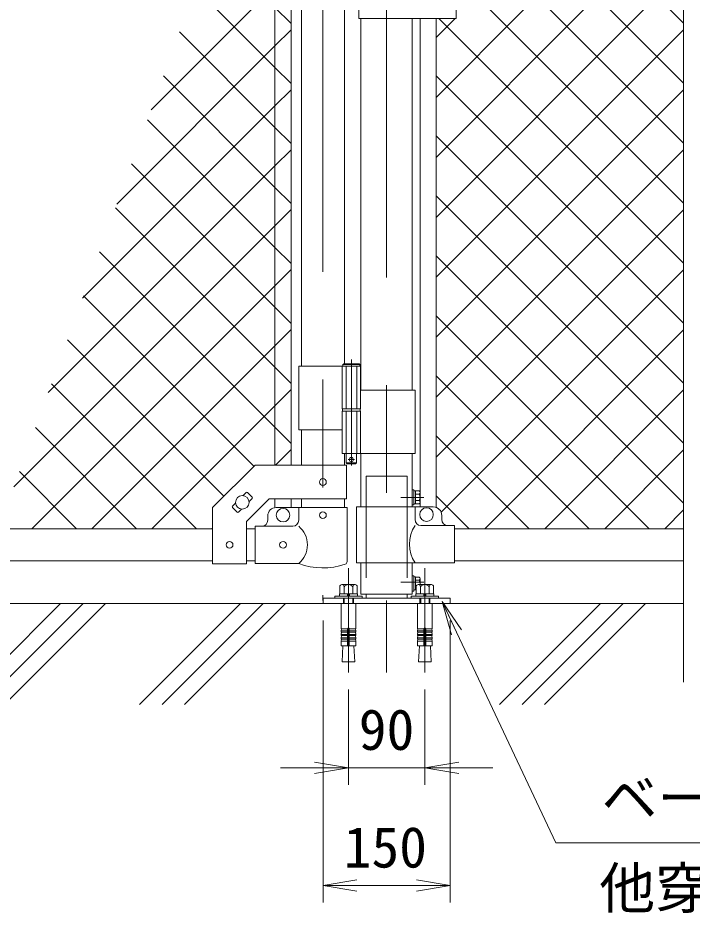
# Model space of a CAD drawing. Units: millimetres, scale not verified. Extents: x -4200 to 4200, y -2970 to 2970.
# Drawn here: x -2036 to -1242, y -754 to 302 of the extents above; entities that cross this region are included whole.
import ezdxf
from ezdxf.enums import TextEntityAlignment as Align

# ---------------------------------------------------------------- set-up
doc = ezdxf.new("R2010")
doc.units = ezdxf.units.MM
doc.header["$LTSCALE"] = 20
doc.linetypes.add('DASHED', pattern=[7.5, 6, -1.5])
doc.linetypes.add('USER1', pattern=[50.8, 31.75, -6.35, 6.35, -6.35])
for name, color, linetype, lineweight in [('0-1_D-STR-TXT', 7, 'Continuous', 9), ('0-2_D-BMK', 2, 'USER1', 13), ('0-3_D-STR1', 1, 'Continuous', 18), ('0-4_D-STR3', 3, 'Continuous', 13), ('0-5_D-STR-DIM', 7, 'Continuous', 9), ('0-6_0', 3, 'Continuous', 18), ('0-7_D-STR2', 7, 'Continuous', 9), ('0-9_D-BGD', 7, 'Continuous', 9)]:
    doc.layers.add(name, color=color, linetype=linetype, lineweight=lineweight)
doc.styles.add('ＭＳ ゴシック', font='')
doc.styles.get('ＭＳ ゴシック').set_extended_font_data('MS Gothic')

# ---------------------------------------------------------------- blocks, each defined once
blk = doc.blocks.new('_Open')
at = {"layer": '0-6_0', "color": 7, "lineweight": 9}
blk.add_line((-20, 3.33), (0, 0), dxfattribs=at)
blk.add_lwpolyline([(-20, -3.33), (0, 0), (-20, 0)], dxfattribs=at)

msp = doc.modelspace()

# ---------------------------------------------------------------- linework, layer by layer
at = {"layer": '0-1_D-STR-TXT'}
msp.add_lwpolyline([(-555.47, -671.11), (-1402.08, -671.11), (-1535.39, -388.36)], dxfattribs=at)
at = {"layer": '0-2_D-BMK'}
for p, q in [((-1676.7, 1653.1), (-1676.7, -385.29)), ((-1601.55, 1646.61), (-1601.55, -470.04)), ((-1643.14, -101.21), (-1643.14, -226.1)), ((-1646.76, -219.13), (-1639.51, -219.13)), ((-1557.57, -263.63), (-1585.02, -263.63)), ((-1646.55, -347.03), (-1646.55, -470.04)), ((-1556.55, -347.03), (-1556.55, -470.04)), ((-1557.57, -363.63), (-1585.02, -363.63))]:
    msp.add_line(p, q, dxfattribs=at)
at = {"layer": '0-3_D-STR1'}
for p, q in [((-1702.1, 611.37), (-1702.1, -109.13)), ((-1651.3, 611.37), (-1651.3, -106.13)), ((-1631.8, 300.87), (-1631.8, -137.13)), ((-1571.3, 300.87), (-1571.3, -137.13)), ((-1702.1, -184.13), (-1702.1, -225.58)), ((-1651.3, -212.13), (-1651.3, -225.58)), ((-1631.8, -212.13), (-1631.8, -274.93)), ((-1571.3, -212.13), (-1571.3, -274.93)), ((-1702.1, -265.58), (-1702.1, -275.63)), ((-1651.3, -265.58), (-1651.3, -275.63)), ((-2405.9, -300.63), (-1806.7, -300.63)), ((-1766.7, -300.63), (-1756.7, -300.63)), ((-1521.55, -300.63), (-1251.55, -300.63)), ((-2405.9, -338.63), (-1806.7, -338.63)), ((-1766.7, -338.63), (-1756.7, -338.63)), ((-1631.8, -340.93), (-1631.8, -377.63)), ((-1571.3, -340.93), (-1571.3, -377.63)), ((-1521.55, -338.63), (-1251.55, -338.63)), ((-1631.8, -377.63), (-1571.3, -377.63))]:
    msp.add_line(p, q, dxfattribs=at)
at = {"layer": '0-4_D-STR3'}
for p, q in [((-1733.2, 608.87), (-1733.2, -225.58)), ((-1714.2, 608.87), (-1714.2, -225.58)), ((-1634.35, 321.87), (-1634.35, 300.87)), ((-1519.55, 321.87), (-1519.55, 300.87)), ((-1634.35, 300.87), (-1519.55, 300.87)), ((-1562.2, -274.93), (-1562.2, 300.87)), ((-1543.2, -275.51), (-1543.2, 300.87)), ((-1705.25, -109.13), (-1705.25, -184.13)), ((-1705.25, -109.13), (-1632.34, -109.13)), ((-1653.94, -109.13), (-1653.94, -159.13)), ((-1633.14, -107.13), (-1653.14, -107.13)), ((-1652.14, -106.13), (-1634.14, -106.13)), ((-1633.14, -107.13), (-1634.14, -106.13)), ((-1633.14, -107.13), (-1633.14, -109.13)), ((-1632.34, -109.13), (-1632.34, -159.13)), ((-1632.34, -137.13), (-1568, -137.13)), ((-1568, -137.13), (-1568, -212.13)), ((-1653.94, -159.13), (-1632.34, -159.13)), ((-1653.94, -162.13), (-1632.34, -162.13)), ((-1653.94, -162.13), (-1653.94, -212.13)), ((-1653.64, -159.13), (-1653.64, -162.13)), ((-1653.64, -162.13), (-1632.64, -162.13)), ((-1632.64, -159.13), (-1632.64, -162.13)), ((-1632.34, -162.13), (-1632.34, -212.13)), ((-1705.25, -184.13), (-1654.05, -184.13)), ((-1653.94, -212.13), (-1568, -212.13)), ((-1649.14, -212.13), (-1649.14, -223.13)), ((-1648.14, -224.13), (-1649.14, -223.13)), ((-1649, -265.58), (-1649, -225.58)), ((-1648.14, -224.13), (-1638.14, -224.13)), ((-1638.14, -224.13), (-1637.14, -223.13)), ((-1767.1, -257.92), (-1770.82, -261.63)), ((-1760.03, -263.57), (-1765.69, -257.92)), ((-1571.3, -254.63), (-1569.7, -254.63)), ((-1569.7, -254.63), (-1569.7, -272.63)), ((-1563.28, -256.13), (-1567.7, -256.13)), ((-1567.7, -256.13), (-1567.7, -271.13)), ((-1563.28, -259.87), (-1567.7, -259.87)), ((-1562.2, -258), (-1562.2, -269.26)), ((-1779.65, -270.46), (-1783.36, -274.18)), ((-1740.13, -265.58), (-1766.7, -292.15)), ((-1760.03, -264.99), (-1763.74, -268.7)), ((-1649, -265.58), (-1740.13, -265.58)), ((-1733.2, -265.58), (-1733.2, -275.63)), ((-1714.2, -265.58), (-1714.2, -275.63)), ((-1563.28, -267.39), (-1567.7, -267.39)), ((-1563.28, -271.13), (-1567.7, -271.13)), ((-1806.7, -341.83), (-1806.7, -275.58)), ((-1777.71, -281.25), (-1783.36, -275.59)), ((-1772.58, -277.53), (-1776.29, -281.25)), ((-1705.25, -275.63), (-1731.7, -275.63)), ((-1648.15, -275.63), (-1705.25, -275.63)), ((-1705.25, -275.63), (-1705.25, -290.63)), ((-1648.15, -275.63), (-1648.15, -339.33)), ((-1637.25, -274.93), (-1546.55, -274.93)), ((-1637.25, -274.93), (-1637.25, -340.93)), ((-1568.15, -274.93), (-1568.15, -289.93)), ((-1766.7, -341.83), (-1766.7, -292.15)), ((-1741.7, -290.63), (-1741.7, -285.63)), ((-1536.55, -284.93), (-1536.55, -289.93)), ((-1756.7, -297.63), (-1712.25, -297.63)), ((-1756.7, -341.63), (-1756.7, -297.63)), ((-1561.15, -296.93), (-1521.55, -296.93)), ((-1521.55, -296.93), (-1521.55, -340.93)), ((-1766.7, -341.83), (-1806.7, -341.83)), ((-1756.7, -341.63), (-1705.25, -341.63)), ((-1637.25, -340.93), (-1521.55, -340.93)), ((-1571.3, -356.07), (-1569.7, -356.07)), ((-1569.7, -356.07), (-1569.7, -374.07)), ((-1563.28, -357.57), (-1567.7, -357.57)), ((-1567.7, -357.57), (-1567.7, -372.57)), ((-1656.94, -369.03), (-1656.94, -377.33)), ((-1638.75, -366.53), (-1654.34, -366.53)), ((-1652.55, -366.53), (-1640.55, -366.53)), ((-1651.74, -377.33), (-1651.74, -369.03)), ((-1641.35, -377.33), (-1641.35, -369.03)), ((-1636.15, -377.33), (-1636.15, -369.03)), ((-1563.28, -361.31), (-1567.7, -361.31)), ((-1566.92, -368.83), (-1567.7, -368.83)), ((-1566.94, -369.03), (-1566.94, -377.33)), ((-1548.75, -366.53), (-1564.34, -366.53)), ((-1562.55, -366.53), (-1550.55, -366.53)), ((-1562.2, -359.44), (-1562.2, -366.53)), ((-1561.74, -377.33), (-1561.74, -369.03)), ((-1551.35, -377.33), (-1551.35, -369.03)), ((-1546.15, -377.33), (-1546.15, -369.03)), ((-1635.8, -377.33), (-1657.3, -377.33)), ((-1657.3, -377.33), (-1657.3, -380.33)), ((-1656.94, -377.33), (-1636.15, -377.33)), ((-1648.05, -377.33), (-1647.24, -380.33)), ((-1645.05, -380.33), (-1645.85, -377.33)), ((-1635.8, -380.33), (-1635.8, -377.33)), ((-1625.85, -377.63), (-1625.85, -382.63)), ((-1577.25, -377.63), (-1577.25, -382.63)), ((-1566.94, -372.57), (-1567.7, -372.57)), ((-1545.8, -377.33), (-1567.3, -377.33)), ((-1567.3, -377.33), (-1567.3, -380.33)), ((-1566.94, -377.33), (-1546.15, -377.33)), ((-1558.05, -377.33), (-1557.24, -380.33)), ((-1555.05, -380.33), (-1555.85, -377.33)), ((-1545.8, -380.33), (-1545.8, -377.33)), ((-1662.55, -380.33), (-1662.55, -382.63)), ((-1630.55, -380.33), (-1662.55, -380.33)), ((-1662.55, -382.63), (-1630.55, -382.63)), ((-1657.3, -380.33), (-1635.8, -380.33)), ((-1655.2, -388.63), (-1655.2, -418.67)), ((-1655.2, -388.63), (-1637.9, -388.63)), ((-1652.54, -382.63), (-1652.54, -388.63)), ((-1651.46, -388.63), (-1651.46, -382.63)), ((-1641.62, -388.63), (-1641.62, -382.63)), ((-1640.54, -388.63), (-1640.54, -382.63)), ((-1637.9, -388.63), (-1637.9, -418.67)), ((-1630.55, -382.63), (-1630.55, -380.33)), ((-1572.55, -380.33), (-1572.55, -382.63)), ((-1540.55, -380.33), (-1572.55, -380.33)), ((-1567.3, -380.33), (-1545.8, -380.33)), ((-1565.2, -388.63), (-1565.2, -418.67)), ((-1562.54, -382.63), (-1562.54, -388.63)), ((-1561.46, -388.63), (-1561.46, -382.63)), ((-1551.62, -388.63), (-1551.62, -382.63)), ((-1550.54, -388.63), (-1550.54, -382.63)), ((-1547.9, -388.63), (-1547.9, -418.67)), ((-1540.55, -382.63), (-1540.55, -380.33)), ((-1647.55, -418.67), (-1655.2, -418.67)), ((-1655.2, -421.17), (-1654.76, -418.71)), ((-1655.2, -421.17), (-1647.55, -421.17)), ((-1655.2, -421.17), (-1655.2, -422.67)), ((-1647.55, -418.67), (-1647.55, -438.63)), ((-1645.55, -418.67), (-1637.9, -418.67)), ((-1645.55, -418.67), (-1645.55, -438.63)), ((-1637.9, -421.17), (-1645.55, -421.17)), ((-1637.9, -421.17), (-1638.33, -418.71)), ((-1637.9, -421.17), (-1637.9, -422.67)), ((-1557.55, -418.67), (-1565.2, -418.67)), ((-1565.2, -421.17), (-1564.76, -418.71)), ((-1565.2, -421.17), (-1557.55, -421.17)), ((-1565.2, -421.17), (-1565.2, -422.67)), ((-1557.55, -418.67), (-1557.55, -438.63)), ((-1555.55, -418.67), (-1547.9, -418.67)), ((-1555.55, -418.67), (-1555.55, -438.63)), ((-1547.9, -421.17), (-1555.55, -421.17)), ((-1547.9, -421.17), (-1548.33, -418.71)), ((-1547.9, -421.17), (-1547.9, -422.67)), ((-1655.2, -422.67), (-1647.55, -422.67)), ((-1655.2, -425.17), (-1654.76, -422.71)), ((-1655.2, -425.17), (-1647.55, -425.17)), ((-1655.2, -425.17), (-1655.2, -426.67)), ((-1655.2, -426.67), (-1647.55, -426.67)), ((-1655.2, -429.17), (-1654.76, -426.71)), ((-1655.2, -429.17), (-1647.55, -429.17)), ((-1655.2, -429.17), (-1655.2, -430.67)), ((-1655.2, -433.13), (-1654.76, -430.67)), ((-1655.2, -430.67), (-1647.55, -430.67)), ((-1637.9, -422.67), (-1645.55, -422.67)), ((-1637.9, -425.17), (-1645.55, -425.17)), ((-1637.9, -426.67), (-1645.55, -426.67)), ((-1637.9, -429.17), (-1645.55, -429.17)), ((-1637.9, -430.67), (-1645.55, -430.67)), ((-1637.9, -425.17), (-1638.33, -422.71)), ((-1637.9, -429.17), (-1638.33, -426.71)), ((-1637.9, -433.13), (-1638.33, -430.67)), ((-1637.9, -425.17), (-1637.9, -426.67)), ((-1637.9, -429.17), (-1637.9, -430.67)), ((-1565.2, -422.67), (-1557.55, -422.67)), ((-1565.2, -425.17), (-1564.76, -422.71)), ((-1565.2, -425.17), (-1557.55, -425.17)), ((-1565.2, -425.17), (-1565.2, -426.67)), ((-1565.2, -426.67), (-1557.55, -426.67)), ((-1565.2, -429.17), (-1564.76, -426.71)), ((-1565.2, -429.17), (-1557.55, -429.17)), ((-1565.2, -429.17), (-1565.2, -430.67)), ((-1565.2, -433.13), (-1564.76, -430.67)), ((-1565.2, -430.67), (-1557.55, -430.67)), ((-1547.9, -422.67), (-1555.55, -422.67)), ((-1547.9, -425.17), (-1555.55, -425.17)), ((-1547.9, -426.67), (-1555.55, -426.67)), ((-1547.9, -429.17), (-1555.55, -429.17)), ((-1547.9, -430.67), (-1555.55, -430.67)), ((-1547.9, -425.17), (-1548.33, -422.71)), ((-1547.9, -429.17), (-1548.33, -426.71)), ((-1547.9, -433.13), (-1548.33, -430.67)), ((-1547.9, -425.17), (-1547.9, -426.67)), ((-1547.9, -429.17), (-1547.9, -430.67)), ((-1655.2, -433.13), (-1647.55, -433.13)), ((-1655.2, -433.13), (-1655.2, -438.63)), ((-1655.2, -438.63), (-1637.9, -438.63)), ((-1653.04, -438.63), (-1654.12, -457.73)), ((-1637.9, -433.13), (-1645.55, -433.13)), ((-1640.05, -438.63), (-1638.97, -457.73)), ((-1637.9, -433.13), (-1637.9, -438.63)), ((-1565.2, -433.13), (-1557.55, -433.13)), ((-1565.2, -433.13), (-1565.2, -438.63)), ((-1565.2, -438.63), (-1547.9, -438.63)), ((-1563.04, -438.63), (-1564.12, -457.73)), ((-1547.9, -433.13), (-1555.55, -433.13)), ((-1550.05, -438.63), (-1548.97, -457.73)), ((-1547.9, -433.13), (-1547.9, -438.63)), ((-1638.97, -457.73), (-1654.12, -457.73)), ((-1548.97, -457.73), (-1564.12, -457.73))]:
    msp.add_line(p, q, dxfattribs=at)
at = {"layer": '0-4_D-STR3', "linetype": 'DASHED'}
for p, q in [((-1649.44, -109.13), (-1649.44, -159.13)), ((-1636.84, -109.13), (-1636.84, -159.13)), ((-1649.44, -162.13), (-1649.44, -212.13)), ((-1636.84, -162.13), (-1636.84, -212.13)), ((-1625.85, -238.63), (-1625.85, -377.63)), ((-1625.85, -238.63), (-1577.25, -238.63)), ((-1577.25, -238.63), (-1577.25, -377.63))]:
    msp.add_line(p, q, dxfattribs=at)
at = {"layer": '0-4_D-STR3'}
for points in [[(-1652.14, -106.13), (-1653.14, -107.13), (-1653.14, -109.13)], [(-1637.14, -212.13), (-1637.14, -223.13), (-1649.14, -223.13)], [(-1649, -225.58), (-1756.7, -225.58), (-1806.7, -275.58)], [(-1571.3, -254.63), (-1571.3, -272.63), (-1569.7, -272.63)], [(-1571.3, -356.07), (-1571.3, -374.07), (-1569.7, -374.07)]]:
    msp.add_lwpolyline(points, dxfattribs=at)
for points in [[(-1567.7, -255.93), (-1569.7, -255.93), (-1569.7, -271.33), (-1567.7, -271.33)], [(-1567.7, -357.37), (-1569.7, -357.37), (-1569.7, -372.77), (-1567.7, -372.77)], [(-1676.55, -388.63), (-1526.55, -388.63), (-1526.55, -382.63), (-1676.55, -382.63)]]:
    msp.add_lwpolyline(points, close=True, dxfattribs=at)
for centre, radius in [((-1643.14, -219.13), 2.5), ((-1676.7, -245.58), 4), ((-1771.7, -269.58), 8), ((-1723.7, -284.63), 8), ((-1676.7, -284.63), 4), ((-1554.55, -283.93), 8), ((-1786.7, -319.58), 4), ((-1723.7, -319.63), 4)]:
    msp.add_circle(centre, radius, dxfattribs=at)
for centre, radius, start, end in [((-1766.39, -258.62), 1, 45, 135), ((-1760.74, -264.28), 1, 315, 45), ((-1564.36, -258), 2.16, 300, 60), ((-1569.27, -263.63), 7.08, 327.93138, 32.06862), ((-1782.66, -274.89), 1, 135, 225), ((-1564.36, -269.26), 2.16, 300, 60), ((-1777, -280.54), 1, 225, 315), ((-1731.7, -285.63), 10, 90, 180), ((-1546.55, -284.93), 10, 0, 90), ((-1748.7, -290.63), 7, 270, 0), ((-1712.25, -290.63), 7, 270, 0), ((-1561.15, -289.93), 7, 180, 270), ((-1529.55, -289.93), 7, 180, 270), ((-1723.44, -319.63), 28.55, 309.59418, 50.40582), ((-1533.93, -318.93), 40.68, 147.25964, 212.74036), ((-1676.7, -266.9), 80, 249.0916, 289.22051), ((-1651.45, -339.33), 3.3, 289.22051, 0), ((-1564.36, -359.44), 2.16, 300, 60), ((-1654.34, -369.13), 2.6, 2.20423, 177.79577), ((-1646.55, -373.18), 6.65, 38.61324, 141.38676), ((-1638.75, -369.13), 2.6, 2.20423, 177.79577), ((-1638.75, -369.13), 2.6, 2.20423, 177.79577), ((-1564.34, -369.13), 2.6, 2.20423, 177.79577), ((-1569.27, -365.07), 7.08, 348.07662, 32.06862), ((-1556.55, -373.18), 6.65, 38.61324, 141.38676), ((-1548.75, -369.13), 2.6, 2.20423, 177.79577), ((-1646.55, -418.67), 1, 0, 180), ((-1556.55, -418.67), 1, 0, 180)]:
    msp.add_arc(centre, radius, start, end, dxfattribs=at)
at = {"layer": '0-5_D-STR-DIM'}
for p, q in [((-1251.55, -481.63), (-1251.55, 610.72)), ((-1676.55, -408.63), (-1676.55, -741.25)), ((-1526.55, -408.63), (-1526.55, -741.25)), ((-1646.55, -490.04), (-1646.55, -602.54)), ((-1556.55, -490.04), (-1556.55, -602.54)), ((-1686.55, -582.54), (-1726.55, -582.54)), ((-1646.55, -582.54), (-1556.55, -582.54)), ((-1516.55, -582.54), (-1476.55, -582.54)), ((-1636.55, -721.25), (-1566.55, -721.25))]:
    msp.add_line(p, q, dxfattribs=at)
at = {"layer": '0-7_D-STR2'}
for p, q in [((-1879.2, 193.34), (-1733.2, 339.34)), ((-1733.2, 243.2), (-1826.93, 336.94)), ((-1714.2, 294.91), (-1733.2, 313.91)), ((-1543.2, 207.86), (-1439.69, 311.37)), ((-1543.2, 137.15), (-1368.98, 311.37)), ((-1543.2, 66.44), (-1298.26, 311.37)), ((-1251.55, 83.03), (-1479.88, 311.37)), ((-1251.55, 153.74), (-1409.17, 311.37)), ((-1251.55, 224.45), (-1338.46, 311.37)), ((-1251.55, 295.16), (-1267.75, 311.37)), ((-1543.2, 278.57), (-1520.9, 300.87)), ((-1251.55, 12.32), (-1540.09, 300.87)), ((-1733.2, 172.49), (-1845.8, 285.09)), ((-1733.2, 268.63), (-1714.2, 287.63)), ((-1543.2, -4.27), (-1251.55, 287.38)), ((-1919.66, 82.16), (-1733.2, 268.63)), ((-1714.2, 224.2), (-1733.2, 243.2)), ((-1733.2, 101.78), (-1864.67, 233.25)), ((-1251.55, -58.39), (-1543.2, 233.26)), ((-1733.2, 197.92), (-1714.2, 216.92)), ((-1543.2, -74.99), (-1251.55, 216.66)), ((-1960.13, -29.01), (-1733.2, 197.92)), ((-1733.2, 31.07), (-1883.54, 181.41)), ((-1714.2, 153.49), (-1733.2, 172.49)), ((-1251.55, -129.1), (-1543.2, 162.55)), ((-1733.2, 127.21), (-1714.2, 146.21)), ((-1543.2, -145.7), (-1251.55, 145.95)), ((-2000.59, -140.19), (-1733.2, 127.21)), ((-1733.2, -39.64), (-1902.41, 129.57)), ((-1714.2, 82.78), (-1733.2, 101.78)), ((-1251.55, -199.81), (-1543.2, 91.84)), ((-1733.2, -110.35), (-1921.28, 77.73)), ((-1733.2, 56.5), (-1714.2, 75.5)), ((-1543.2, -216.41), (-1251.55, 75.24)), ((-2041.06, -251.36), (-1733.2, 56.5)), ((-1733.2, -181.06), (-1940.15, 25.89)), ((-1714.2, 12.07), (-1733.2, 31.07)), ((-1251.55, -270.52), (-1543.2, 21.13)), ((-1733.2, -14.21), (-1714.2, 4.79)), ((-1537.29, -281.21), (-1251.55, 4.53)), ((-2019.62, -300.63), (-1733.2, -14.21)), ((-1758.04, -226.93), (-1959.01, -25.96)), ((-1714.2, -58.64), (-1733.2, -39.64)), ((-1292.15, -300.63), (-1543.2, -49.58)), ((-1733.2, -84.92), (-1714.2, -65.92)), ((-1486, -300.63), (-1251.55, -66.18)), ((-1793.4, -262.28), (-1977.88, -77.8)), ((-1948.9, -300.63), (-1733.2, -84.92)), ((-1714.2, -129.35), (-1733.2, -110.35)), ((-1362.86, -300.63), (-1543.2, -120.29)), ((-1825.76, -300.63), (-1996.75, -129.64)), ((-1733.2, -155.63), (-1714.2, -136.63)), ((-1415.29, -300.63), (-1251.55, -136.89)), ((-1878.19, -300.63), (-1733.2, -155.63)), ((-1896.47, -300.63), (-2015.62, -181.48)), ((-1714.2, -200.06), (-1733.2, -181.06)), ((-1433.57, -300.63), (-1543.2, -191)), ((-1732.43, -225.58), (-1714.2, -207.35)), ((-1344.58, -300.63), (-1251.55, -207.6)), ((-1967.18, -300.63), (-2034.49, -233.32)), ((-1504.28, -300.63), (-1543.2, -261.71)), ((-1273.87, -300.63), (-1251.55, -278.31)), ((-1807.48, -300.63), (-1806.7, -299.85))]:
    msp.add_line(p, q, dxfattribs=at)
at = {"layer": '0-9_D-BGD'}
for p, q in [((-1251.55, -388.63), (-2951.55, -388.63)), ((-2104.88, -507.69), (-1985.81, -388.63)), ((-2078.36, -507.69), (-1959.3, -388.63)), ((-2051.84, -507.69), (-1932.78, -388.63)), ((-1892.74, -507.69), (-1773.68, -388.63)), ((-1866.23, -507.69), (-1747.17, -388.63)), ((-1839.71, -507.69), (-1720.65, -388.63)), ((-1468.48, -507.69), (-1349.42, -388.63)), ((-1441.96, -507.69), (-1322.9, -388.63)), ((-1415.45, -507.69), (-1296.39, -388.63))]:
    msp.add_line(p, q, dxfattribs=at)

# ---------------------------------------------------------------- block references
at = {"layer": '0-1_D-STR-TXT', "xscale": 2, "yscale": 2, "rotation": 115.24209}
msp.add_blockref('_Open', (-1536.24, -386.55), dxfattribs=at)
at = {"layer": '0-5_D-STR-DIM', "xscale": 2, "yscale": 2}
for p in [(-1646.55, -582.54), (-1526.55, -721.25)]:
    msp.add_blockref('_Open', p, dxfattribs=at)
at = {"layer": '0-5_D-STR-DIM', "xscale": 2, "yscale": 2, "rotation": 180}
for p in [(-1556.55, -582.54), (-1676.55, -721.25)]:
    msp.add_blockref('_Open', p, dxfattribs=at)

# ---------------------------------------------------------------- texts
at = {"layer": '0-1_D-STR-TXT', "style": 'ＭＳ ゴシック'}
for s, p in [('ベースプレート 150x150x6 ', (-1348.11, -656.5)), ('他穿孔めねじアンカーM12', (-1350.73, -762.73))]:
    msp.add_text(s, height=48.09, dxfattribs=at).set_placement(p, align=Align.BOTTOM_LEFT)
at = {"layer": '0-5_D-STR-DIM', "style": 'ＭＳ ゴシック'}
for s, p in [('90', (-1634.42, -575.8)), ('150', (-1652.2, -714.5))]:
    msp.add_text(s, height=48.09, dxfattribs=at).set_placement(p, align=Align.BOTTOM_LEFT)

doc.saveas('drawing.dxf')
